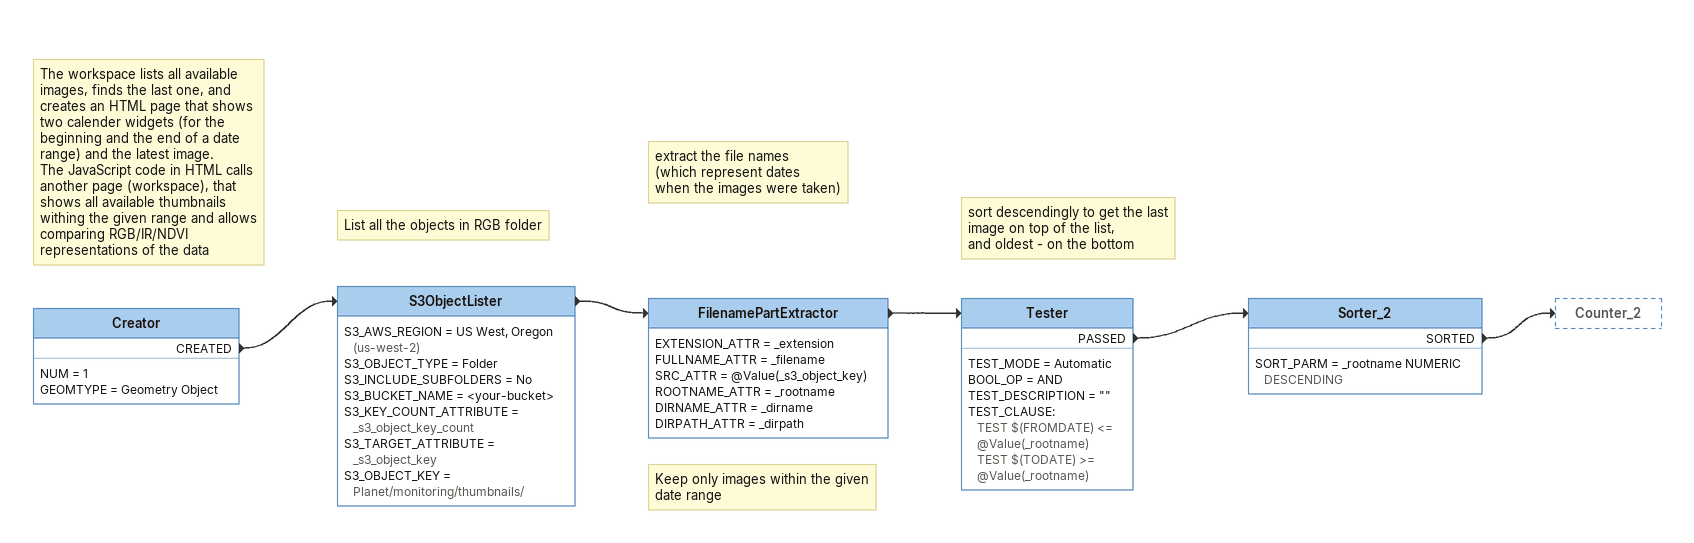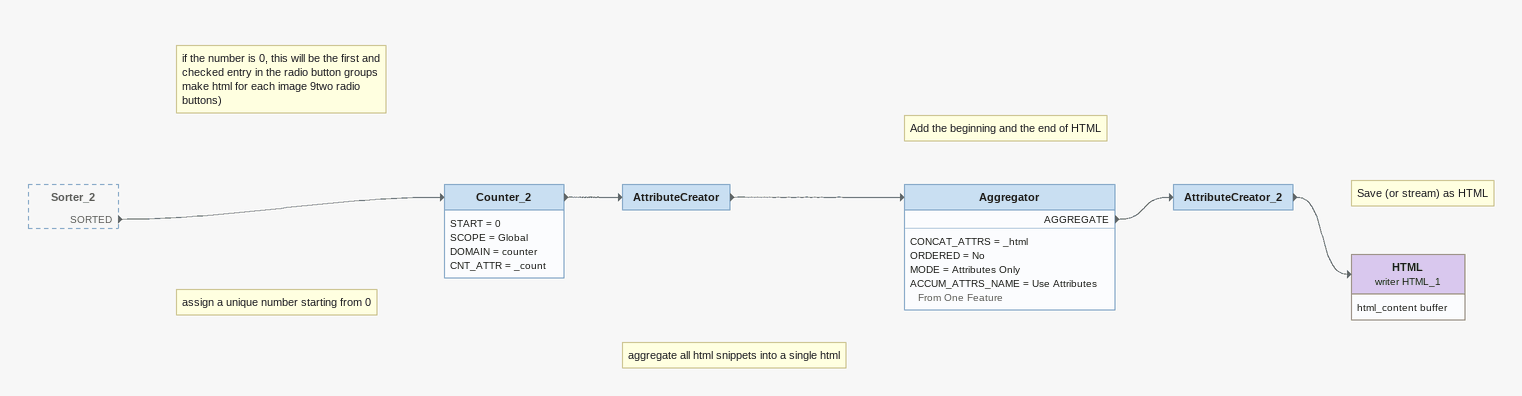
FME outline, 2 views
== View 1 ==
Note: The workspace lists all available images, finds the last one, and creates an HTML page that shows two calender widgets (for the beginning and the end of a date range) and the latest image. / The JavaScript code in HTML calls another page (workspace), that shows all available thumbnails withing the given range and allows comparing RGB/IR/NDVI representations of the data
Creator
    NUM = 1
    GEOMTYPE = Geometry Object
    CREATED -> S3ObjectLister
Note: List all the objects in RGB folder
S3ObjectLister
    S3_AWS_REGION = US West, Oregon (us-west-2)
    S3_OBJECT_TYPE = Folder
    S3_INCLUDE_SUBFOLDERS = No
    S3_BUCKET_NAME = <your-bucket>
    S3_KEY_COUNT_ATTRIBUTE = _s3_object_key_count
    S3_TARGET_ATTRIBUTE = _s3_object_key
    S3_OBJECT_KEY = Planet/monitoring/thumbnails/
    -> FilenamePartExtractor
Note: extract the file names / (which represent dates / when the images were taken)
FilenamePartExtractor
    EXTENSION_ATTR = _extension
    FULLNAME_ATTR = _filename
    SRC_ATTR = @Value(_s3_object_key)
    ROOTNAME_ATTR = _rootname
    DIRNAME_ATTR = _dirname
    DIRPATH_ATTR = _dirpath
    -> Tester
Note: Keep only images within the given date range
Tester
    TEST_MODE = Automatic
    BOOL_OP = AND
    TEST_DESCRIPTION = ""
    TEST_CLAUSE:
      TEST $(FROMDATE) <= @Value(_rootname)
      TEST $(TODATE) >= @Value(_rootname)
    PASSED -> Sorter_2
Note: sort descendingly to get the last image on top of the list, / and oldest - on the bottom
Sorter_2
    SORT_PARM = _rootname NUMERIC DESCENDING
    SORTED -> Counter_2

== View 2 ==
Sorter_2 [outside]
    SORTED -> Counter_2
Note: assign a unique number starting from 0
Counter_2
    START = 0
    SCOPE = Global
    DOMAIN = counter
    CNT_ATTR = _count
    -> AttributeCreator
Note: if the number is 0, this will be the first and checked entry in the radio button groups / make html for each image 9two radio buttons)
AttributeCreator
    -> Aggregator
Note: aggregate all html snippets into a single html
Aggregator
    CONCAT_ATTRS = _html
    ORDERED = No
    MODE = Attributes Only
    ACCUM_ATTRS_NAME = Use Attributes From One Feature
    AGGREGATE -> AttributeCreator_2
Note: Add the beginning and the end of HTML
AttributeCreator_2
    -> HTML (writer HTML_1)
Note: Save (or stream) as HTML
HTML (writer HTML_1)
    attributes: html_content buffer
